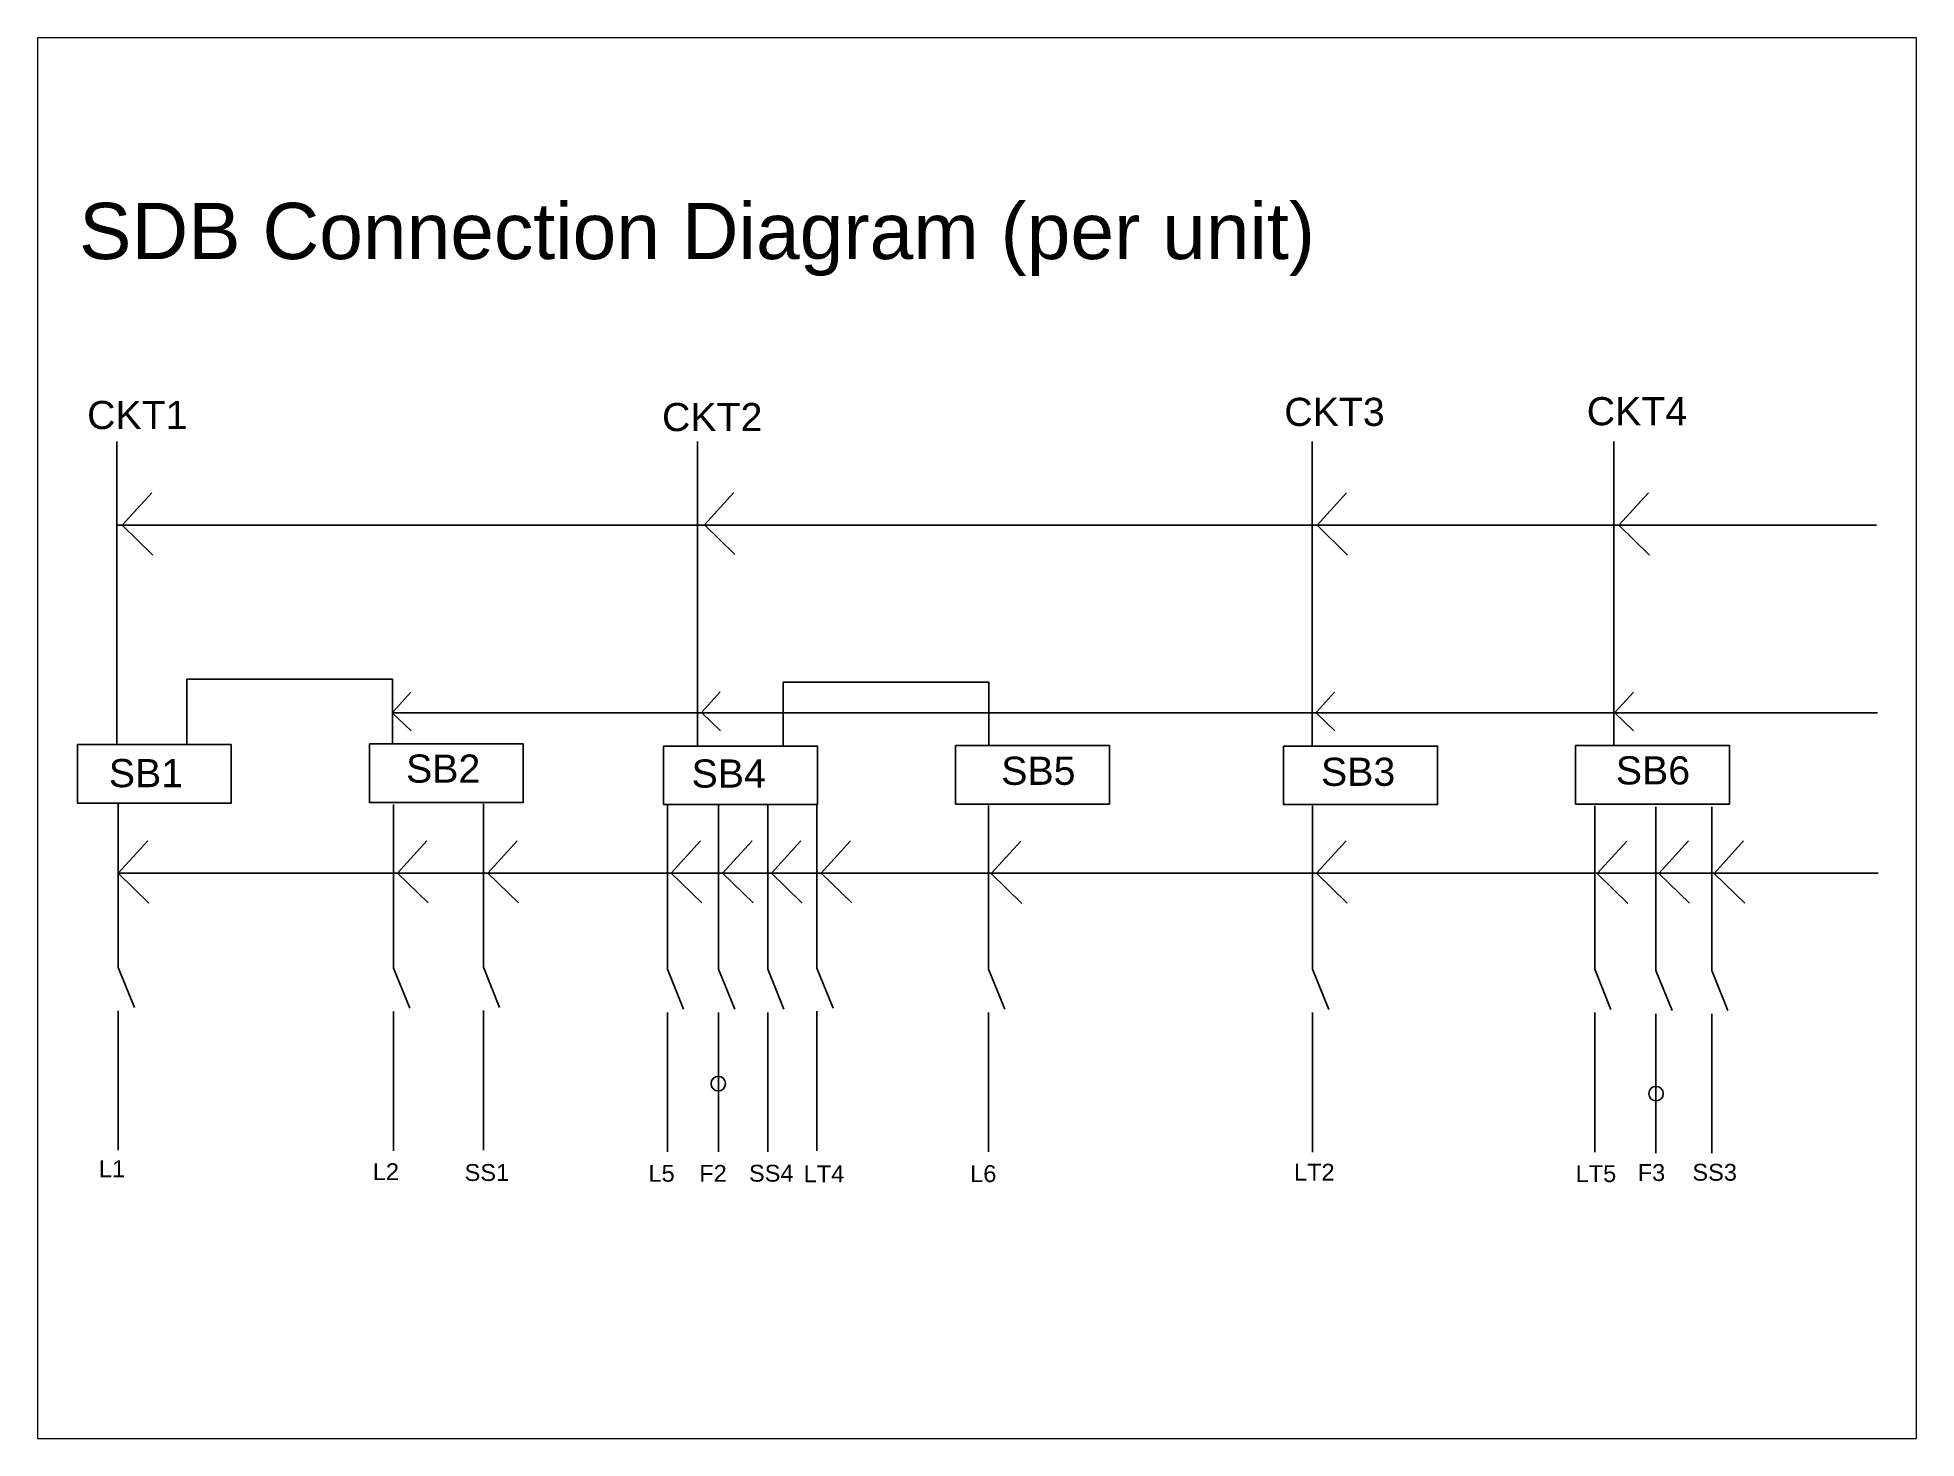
# Paper-space layout 'Layout1' of a CAD drawing. Header units: inches. Extents: x 0.1 to 10.4, y 0.2 to 7.9.
# The model-space entities are those that its viewports show. They can reach past a viewport. Long polylines and large blocks are cut down to what shows.
import ezdxf

# ---------------------------------------------------------------- set-up
doc = ezdxf.new("R2010")
doc.units = ezdxf.units.IN
doc.header["$MEASUREMENT"] = 0
doc.styles.get("Standard").update_dxf_attribs({"font": 'arial.ttf'})

msp = doc.modelspace()

# ---------------------------------------------------------------- linework, layer by layer
for p, q in [((19.119, 22.839), (19.119, 17.454)), ((29.439, 22.839), (29.439, 17.428)), ((40.367, 22.839), (40.367, 17.429)), ((45.729, 22.839), (45.729, 17.439)), ((19.212, 21.353), (19.736, 21.929)), ((29.561, 21.361), (30.085, 21.937)), ((40.452, 21.352), (40.976, 21.928)), ((45.819, 21.352), (46.342, 21.927)), ((19.119, 21.354), (50.4, 21.354)), ((19.212, 21.353), (19.756, 20.823)), ((29.561, 21.361), (30.105, 20.831)), ((40.452, 21.352), (40.996, 20.822)), ((45.819, 21.352), (46.362, 20.821)), ((20.362, 17.454), (20.362, 18.616)), ((20.362, 18.616), (24.016, 18.616)), ((24.016, 18.616), (24.016, 17.465)), ((24.021, 18.03), (24.341, 18.386)), ((29.521, 18.034), (29.841, 18.39)), ((30.964, 17.428), (30.964, 18.564)), ((30.964, 18.564), (34.618, 18.564)), ((34.618, 18.564), (34.618, 17.439)), ((40.444, 18.032), (40.764, 18.388)), ((45.755, 18.032), (46.076, 18.388)), ((24.014, 18.016), (24.346, 17.696)), ((24.016, 18.02), (50.414, 18.02)), ((29.515, 18.02), (29.846, 17.7)), ((40.438, 18.019), (40.769, 17.699)), ((45.749, 18.019), (46.081, 17.699)), ((19.143, 16.398), (19.143, 13.492)), ((24.035, 16.388), (24.035, 13.482)), ((25.632, 16.403), (25.632, 13.496)), ((28.903, 16.37), (28.903, 13.464)), ((29.814, 16.37), (29.814, 13.464)), ((30.687, 16.37), (30.687, 13.464)), ((31.56, 16.389), (31.56, 13.483)), ((34.614, 16.37), (34.614, 13.464)), ((40.372, 16.366), (40.372, 13.46)), ((45.388, 16.366), (45.388, 13.46)), ((46.477, 16.347), (46.477, 13.44)), ((47.469, 16.347), (47.469, 13.44)), ((19.143, 15.168), (19.666, 15.744)), ((24.107, 15.17), (24.63, 15.746)), ((25.711, 15.17), (26.235, 15.746)), ((28.971, 15.17), (29.494, 15.746)), ((29.886, 15.17), (30.41, 15.746)), ((30.752, 15.17), (31.276, 15.746)), ((31.636, 15.17), (32.16, 15.746)), ((34.661, 15.164), (35.185, 15.739)), ((40.445, 15.167), (40.968, 15.742)), ((45.433, 15.162), (45.957, 15.737)), ((46.531, 15.166), (47.054, 15.741)), ((47.511, 15.166), (48.035, 15.741)), ((19.143, 15.168), (50.426, 15.168)), ((19.143, 15.168), (19.686, 14.638)), ((24.107, 15.17), (24.65, 14.64)), ((25.711, 15.17), (26.255, 14.64)), ((28.971, 15.17), (29.514, 14.64)), ((29.886, 15.17), (30.43, 14.64)), ((30.752, 15.17), (31.296, 14.64)), ((31.636, 15.17), (32.18, 14.64)), ((34.661, 15.164), (35.205, 14.633)), ((40.445, 15.167), (40.988, 14.637)), ((45.433, 15.162), (45.977, 14.631)), ((46.531, 15.166), (47.074, 14.635)), ((47.511, 15.166), (48.055, 14.635)), ((19.143, 13.492), (19.431, 12.779)), ((24.035, 13.482), (24.323, 12.769)), ((25.632, 13.496), (25.921, 12.783)), ((28.903, 13.464), (29.192, 12.751)), ((29.814, 13.464), (30.102, 12.751)), ((30.687, 13.464), (30.975, 12.751)), ((31.56, 13.483), (31.848, 12.77)), ((34.614, 13.464), (34.903, 12.751)), ((40.372, 13.46), (40.66, 12.746)), ((45.388, 13.46), (45.677, 12.746)), ((46.477, 13.44), (46.765, 12.727)), ((47.469, 13.44), (47.757, 12.727)), ((19.143, 12.722), (19.143, 10.244)), ((24.035, 12.713), (24.035, 10.234)), ((25.632, 12.727), (25.632, 10.248)), ((28.903, 12.695), (28.903, 10.216)), ((29.814, 12.695), (29.814, 10.216)), ((30.687, 12.695), (30.687, 10.216)), ((31.56, 12.714), (31.56, 10.235)), ((34.614, 12.695), (34.614, 10.216)), ((40.372, 12.69), (40.372, 10.211)), ((45.388, 12.69), (45.388, 10.211)), ((46.477, 12.671), (46.477, 10.192)), ((47.469, 12.671), (47.469, 10.192))]:
    msp.add_line(p, q)
for points in [[(18.417, 17.454), (21.152, 17.454), (21.152, 16.414), (18.417, 16.414)], [(23.606, 17.465), (26.341, 17.465), (26.341, 16.424), (23.606, 16.424)], [(28.837, 17.428), (31.572, 17.428), (31.572, 16.388), (28.837, 16.388)], [(34.025, 17.439), (36.761, 17.439), (36.761, 16.398), (34.025, 16.398)], [(39.859, 17.429), (42.594, 17.429), (42.594, 16.388), (39.859, 16.388)], [(45.047, 17.439), (47.783, 17.439), (47.783, 16.398), (45.047, 16.398)]]:
    msp.add_lwpolyline(points, close=True)
for centre in [(29.809, 11.428), (46.479, 11.251)]:
    msp.add_circle(centre, 0.129)

# ---------------------------------------------------------------- texts
at = {"attachment_point": 1}
for s, width, insert, char_height in [('SDB Connection Diagram (per unit)', 33.07334, (18.445, 27.083), 1), ('CKT1', 6.47203, (18.588, 23.563), 0.5), ('CKT2', 6.47203, (28.808, 23.526), 0.5), ('CKT3', 6.47203, (39.87, 23.618), 0.5), ('CKT4', 6.47203, (45.247, 23.63), 0.5), ('SB1', 6.47203, (18.974, 17.197), 0.5), ('SB2', 6.47203, (24.258, 17.278), 0.5), ('SB4', 6.47203, (29.334, 17.19), 0.5), ('SB5', 6.47203, (34.839, 17.239), 0.5), ('SB3', 6.47203, (40.523, 17.221), 0.5), ('SB6', 6.47203, (45.764, 17.246), 0.5), ('L1', 6.47203, (18.797, 10.066), 0.3), ('L2', 6.47203, (23.667, 10.014), 0.3), ('SS1', 6.47203, (25.299, 9.999), 0.3), ('L5', 6.47203, (28.568, 9.984), 0.3), ('F2', 6.47203, (29.47, 9.984), 0.3), ('SS4', 6.47203, (30.354, 9.986), 0.3), ('LT4', 6.47203, (31.325, 9.975), 0.3), ('L6', 6.47203, (34.286, 9.979), 0.3), ('LT2', 6.47203, (40.043, 10.005), 0.3), ('LT5', 6.47203, (45.049, 9.979), 0.3), ('F3', 6.47203, (46.153, 9.998), 0.3), ('SS3', 6.47203, (47.125, 10.003), 0.3)]:
    msp.add_mtext_dynamic_manual_height_columns(s, width=width, gutter_width=10.405, heights=[0], dxfattribs=dict(at, insert=insert, char_height=char_height))

psp = doc.layouts.get("Layout1")

# ---------------------------------------------------------------- viewports
at = {"layer": '0'}
psp.add_viewport(center=(5.249, 4.05), size=(10.393, 7.74699), view_center_point=(34.407, 17.57), view_height=24.89734, dxfattribs=at)

doc.saveas('drawing.dxf')
